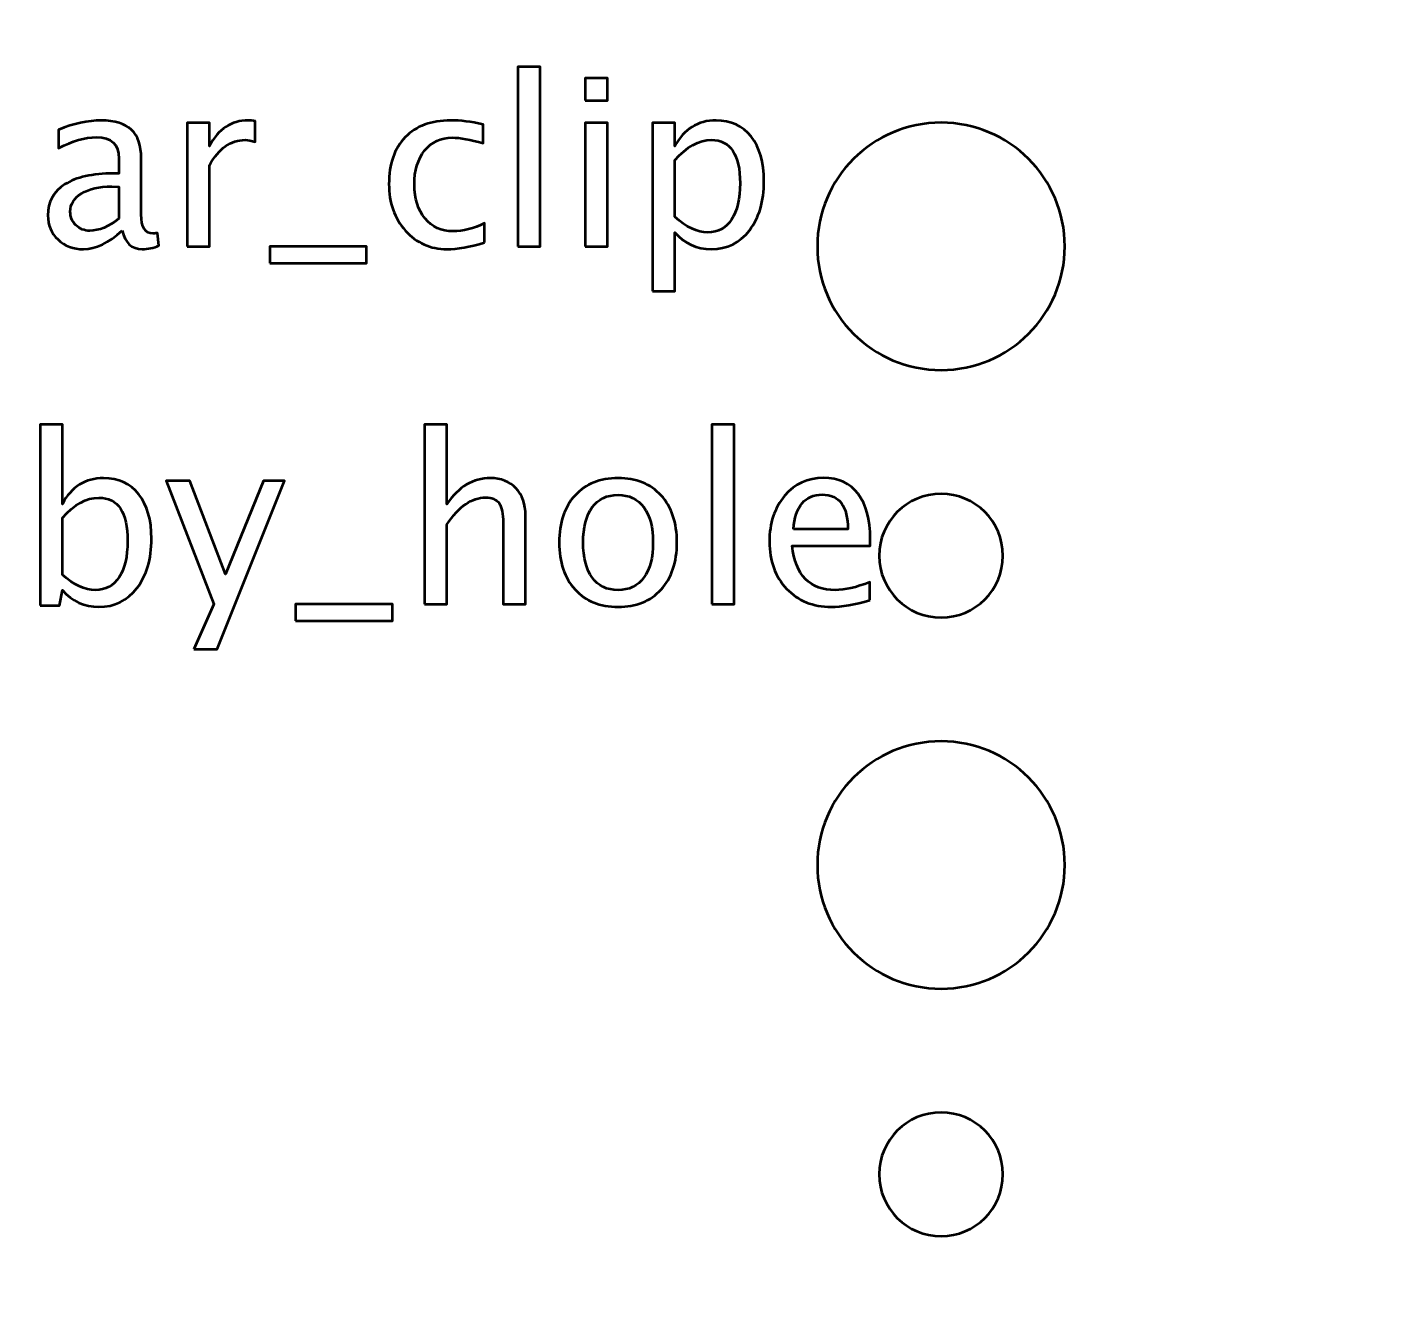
# Model space of a CAD drawing. Header units: centimetres. Extents: x -23 to 23, y -25.2 to 25.2.
# Drawn here: x -14.967 to -11.7, y 18.45 to 21.532 of the extents above; entities that cross this region are included whole.
import ezdxf

# ---------------------------------------------------------------- set-up
doc = ezdxf.new("R2010")
doc.units = ezdxf.units.CM
doc.header["$MEASUREMENT"] = 0
doc.layers.add('Layer 1', color=7, linetype='Continuous')

msp = doc.modelspace()

# ---------------------------------------------------------------- linework, layer by layer
at = {"layer": 'Layer 1', "lineweight": 53}
for points, knots in [([(-23, -24.75), (-23, -24.75), (-23, 24.75), (-23, 24.75), (-23, 24.75), (-23, 25.02614), (-22.77614, 25.25), (-22.5, 25.25), (-22.5, 25.25), (-22.5, 25.25), (22.5, 25.25), (22.5, 25.25), (22.5, 25.25), (22.77614, 25.25), (23, 25.02614), (23, 24.75), (23, 24.75), (23, 24.75), (23, -24.75), (23, -24.75), (23, -24.75), (23, -25.02614), (22.77614, -25.25), (22.5, -25.25), (22.5, -25.25), (22.5, -25.25), (-22.5, -25.25), (-22.5, -25.25), (-22.5, -25.25), (-22.77614, -25.25), (-23, -25.02614), (-23, -24.75)], [0, 0, 0, 0, 0.1111111, 0.1111111, 0.1111111, 0.1111111, 0.2222222, 0.2222222, 0.2222222, 0.2222222, 0.3333333, 0.3333333, 0.3333333, 0.3333333, 0.4444444, 0.4444444, 0.4444444, 0.4444444, 0.5555556, 0.5555556, 0.5555556, 0.5555556, 0.6666667, 0.6666667, 0.6666667, 0.6666667, 0.7777778, 0.7777778, 0.7777778, 0.7777778, 1, 1, 1, 1]), ([(-13.05, 21), (-13.05, 21.16569), (-12.91569, 21.3), (-12.75, 21.3), (-12.75, 21.3), (-12.58431, 21.3), (-12.45, 21.16569), (-12.45, 21), (-12.45, 21), (-12.45, 20.83431), (-12.58431, 20.7), (-12.75, 20.7), (-12.75, 20.7), (-12.91569, 20.7), (-13.05, 20.83431), (-13.05, 21)], [0, 0, 0, 0, 0.2, 0.2, 0.2, 0.2, 0.4, 0.4, 0.4, 0.4, 0.6, 0.6, 0.6, 0.6, 1, 1, 1, 1]), ([(-12.9, 20.25), (-12.9, 20.33284), (-12.83284, 20.4), (-12.75, 20.4), (-12.75, 20.4), (-12.66716, 20.4), (-12.6, 20.33284), (-12.6, 20.25), (-12.6, 20.25), (-12.6, 20.16716), (-12.66716, 20.1), (-12.75, 20.1), (-12.75, 20.1), (-12.83284, 20.1), (-12.9, 20.16716), (-12.9, 20.25)], [0, 0, 0, 0, 0.2, 0.2, 0.2, 0.2, 0.4, 0.4, 0.4, 0.4, 0.6, 0.6, 0.6, 0.6, 1, 1, 1, 1]), ([(-13.05, 19.5), (-13.05, 19.66569), (-12.91569, 19.8), (-12.75, 19.8), (-12.75, 19.8), (-12.58431, 19.8), (-12.45, 19.66569), (-12.45, 19.5), (-12.45, 19.5), (-12.45, 19.33431), (-12.58431, 19.2), (-12.75, 19.2), (-12.75, 19.2), (-12.91569, 19.2), (-13.05, 19.33431), (-13.05, 19.5)], [0, 0, 0, 0, 0.2, 0.2, 0.2, 0.2, 0.4, 0.4, 0.4, 0.4, 0.6, 0.6, 0.6, 0.6, 1, 1, 1, 1]), ([(-12.9, 18.75), (-12.9, 18.83284), (-12.83284, 18.9), (-12.75, 18.9), (-12.75, 18.9), (-12.66716, 18.9), (-12.6, 18.83284), (-12.6, 18.75), (-12.6, 18.75), (-12.6, 18.66716), (-12.66716, 18.6), (-12.75, 18.6), (-12.75, 18.6), (-12.83284, 18.6), (-12.9, 18.66716), (-12.9, 18.75)], [0, 0, 0, 0, 0.2, 0.2, 0.2, 0.2, 0.4, 0.4, 0.4, 0.4, 0.6, 0.6, 0.6, 0.6, 1, 1, 1, 1])]:
    msp.add_open_spline(points, degree=3, knots=knots, dxfattribs=at)
at = {"layer": 'Layer 1', "color": 5, "lineweight": 53}
for points, knots in [([(-13.77604, 21), (-13.77604, 21), (-13.77604, 21.43518), (-13.77604, 21.43518), (-13.77604, 21.43518), (-13.77604, 21.43518), (-13.72186, 21.43518), (-13.72186, 21.43518), (-13.72186, 21.43518), (-13.72186, 21.43518), (-13.72186, 21), (-13.72186, 21), (-13.72186, 21), (-13.72186, 21), (-13.77604, 21), (-13.77604, 21)], [0, 0, 0, 0, 0.2, 0.2, 0.2, 0.2, 0.4, 0.4, 0.4, 0.4, 0.6, 0.6, 0.6, 0.6, 1, 1, 1, 1]), ([(-13.61292, 21.3539), (-13.61292, 21.3539), (-13.61292, 21.40809), (-13.61292, 21.40809), (-13.61292, 21.40809), (-13.61292, 21.40809), (-13.55874, 21.40809), (-13.55874, 21.40809), (-13.55874, 21.40809), (-13.55874, 21.40809), (-13.55874, 21.3539), (-13.55874, 21.3539), (-13.55874, 21.3539), (-13.55874, 21.3539), (-13.61292, 21.3539), (-13.61292, 21.3539)], [0, 0, 0, 0, 0.2, 0.2, 0.2, 0.2, 0.4, 0.4, 0.4, 0.4, 0.6, 0.6, 0.6, 0.6, 1, 1, 1, 1]), ([(-14.73578, 21.0381), (-14.76833, 21.00818), (-14.79965, 20.99323), (-14.82976, 20.99323), (-14.82976, 20.99323), (-14.8545, 20.99323), (-14.8751, 21.00094), (-14.89137, 21.01646), (-14.89137, 21.01646), (-14.90774, 21.03198), (-14.91593, 21.05155), (-14.91593, 21.07516), (-14.91593, 21.07516), (-14.91593, 21.10781), (-14.90219, 21.13293), (-14.87472, 21.15042), (-14.87472, 21.15042), (-14.84725, 21.16792), (-14.80784, 21.17667), (-14.75647, 21.17667), (-14.75647, 21.17667), (-14.75647, 21.17667), (-14.74377, 21.17667), (-14.74377, 21.17667), (-14.74377, 21.17667), (-14.74377, 21.17667), (-14.74377, 21.2127), (-14.74377, 21.2127), (-14.74377, 21.2127), (-14.74377, 21.24741), (-14.76184, 21.26472), (-14.79805, 21.26472), (-14.79805, 21.26472), (-14.82609, 21.26472), (-14.85676, 21.25588), (-14.88996, 21.23819), (-14.88996, 21.23819), (-14.88996, 21.23819), (-14.88996, 21.28278), (-14.88996, 21.28278), (-14.88996, 21.28278), (-14.85346, 21.29784), (-14.81903, 21.30536), (-14.78677, 21.30536), (-14.78677, 21.30536), (-14.75356, 21.30536), (-14.729, 21.29784), (-14.71329, 21.28269), (-14.71329, 21.28269), (-14.69749, 21.26754), (-14.68959, 21.24421), (-14.68959, 21.2127), (-14.68959, 21.2127), (-14.68959, 21.2127), (-14.68959, 21.07752), (-14.68959, 21.07752), (-14.68959, 21.07752), (-14.68959, 21.04657), (-14.68009, 21.03104), (-14.66099, 21.03104), (-14.66099, 21.03104), (-14.65864, 21.03104), (-14.65516, 21.03142), (-14.65055, 21.03217), (-14.65055, 21.03217), (-14.65055, 21.03217), (-14.64669, 21.00207), (-14.64669, 21.00207), (-14.64669, 21.00207), (-14.65901, 20.99614), (-14.67256, 20.99323), (-14.68742, 20.99323), (-14.68742, 20.99323), (-14.71273, 20.99323), (-14.72882, 21.00818), (-14.73578, 21.0381)], [0, 0, 0, 0, 0.05, 0.05, 0.05, 0.05, 0.1, 0.1, 0.1, 0.1, 0.15, 0.15, 0.15, 0.15, 0.2, 0.2, 0.2, 0.2, 0.25, 0.25, 0.25, 0.25, 0.3, 0.3, 0.3, 0.3, 0.35, 0.35, 0.35, 0.35, 0.4, 0.4, 0.4, 0.4, 0.45, 0.45, 0.45, 0.45, 0.5, 0.5, 0.5, 0.5, 0.55, 0.55, 0.55, 0.55, 0.6, 0.6, 0.6, 0.6, 0.65, 0.65, 0.65, 0.65, 0.7, 0.7, 0.7, 0.7, 0.75, 0.75, 0.75, 0.75, 0.8, 0.8, 0.8, 0.8, 0.85, 0.85, 0.85, 0.85, 0.9, 0.9, 0.9, 0.9, 1, 1, 1, 1]), ([(-14.5783, 21), (-14.5783, 21), (-14.5783, 21.29915), (-14.5783, 21.29915), (-14.5783, 21.29915), (-14.5783, 21.29915), (-14.52412, 21.29915), (-14.52412, 21.29915), (-14.52412, 21.29915), (-14.52412, 21.29915), (-14.52412, 21.24262), (-14.52412, 21.24262), (-14.52412, 21.24262), (-14.50257, 21.28448), (-14.47134, 21.30536), (-14.43033, 21.30536), (-14.43033, 21.30536), (-14.42478, 21.30536), (-14.41894, 21.30489), (-14.41292, 21.30395), (-14.41292, 21.30395), (-14.41292, 21.30395), (-14.41292, 21.25325), (-14.41292, 21.25325), (-14.41292, 21.25325), (-14.42233, 21.25635), (-14.43061, 21.25795), (-14.43776, 21.25795), (-14.43776, 21.25795), (-14.47219, 21.25795), (-14.50098, 21.23763), (-14.52412, 21.1969), (-14.52412, 21.1969), (-14.52412, 21.1969), (-14.52412, 21), (-14.52412, 21), (-14.52412, 21), (-14.52412, 21), (-14.5783, 21), (-14.5783, 21)], [0, 0, 0, 0, 0.0909091, 0.0909091, 0.0909091, 0.0909091, 0.1818182, 0.1818182, 0.1818182, 0.1818182, 0.2727273, 0.2727273, 0.2727273, 0.2727273, 0.3636364, 0.3636364, 0.3636364, 0.3636364, 0.4545455, 0.4545455, 0.4545455, 0.4545455, 0.5454545, 0.5454545, 0.5454545, 0.5454545, 0.6363636, 0.6363636, 0.6363636, 0.6363636, 0.7272727, 0.7272727, 0.7272727, 0.7272727, 0.8181818, 0.8181818, 0.8181818, 0.8181818, 1, 1, 1, 1]), ([(-13.85742, 21.00903), (-13.89251, 20.99849), (-13.9228, 20.99323), (-13.94829, 20.99323), (-13.94829, 20.99323), (-13.98875, 20.99323), (-14.02224, 21.00818), (-14.04886, 21.03801), (-14.04886, 21.03801), (-14.07548, 21.06792), (-14.08884, 21.10564), (-14.08884, 21.15108), (-14.08884, 21.15108), (-14.08884, 21.19962), (-14.07567, 21.23754), (-14.04933, 21.26463), (-14.04933, 21.26463), (-14.02299, 21.29182), (-13.98621, 21.30536), (-13.93898, 21.30536), (-13.93898, 21.30536), (-13.91575, 21.30536), (-13.88959, 21.30216), (-13.86081, 21.29577), (-13.86081, 21.29577), (-13.86081, 21.29577), (-13.86081, 21.25005), (-13.86081, 21.25005), (-13.86081, 21.25005), (-13.89138, 21.25908), (-13.91631, 21.26359), (-13.9355, 21.26359), (-13.9355, 21.26359), (-13.96335, 21.26359), (-13.98564, 21.25315), (-14.00229, 21.23236), (-14.00229, 21.23236), (-14.01894, 21.21157), (-14.02732, 21.18382), (-14.02732, 21.1492), (-14.02732, 21.1492), (-14.02732, 21.11562), (-14.01866, 21.08852), (-14.00145, 21.06773), (-14.00145, 21.06773), (-13.98423, 21.04704), (-13.96175, 21.03669), (-13.93381, 21.03669), (-13.93381, 21.03669), (-13.90907, 21.03669), (-13.88367, 21.04309), (-13.85742, 21.05588), (-13.85742, 21.05588), (-13.85742, 21.05588), (-13.85742, 21.00903), (-13.85742, 21.00903)], [0, 0, 0, 0, 0.0666667, 0.0666667, 0.0666667, 0.0666667, 0.1333333, 0.1333333, 0.1333333, 0.1333333, 0.2, 0.2, 0.2, 0.2, 0.2666667, 0.2666667, 0.2666667, 0.2666667, 0.3333333, 0.3333333, 0.3333333, 0.3333333, 0.4, 0.4, 0.4, 0.4, 0.4666667, 0.4666667, 0.4666667, 0.4666667, 0.5333333, 0.5333333, 0.5333333, 0.5333333, 0.6, 0.6, 0.6, 0.6, 0.6666667, 0.6666667, 0.6666667, 0.6666667, 0.7333333, 0.7333333, 0.7333333, 0.7333333, 0.8, 0.8, 0.8, 0.8, 0.8666667, 0.8666667, 0.8666667, 0.8666667, 1, 1, 1, 1]), ([(-13.4498, 20.89106), (-13.4498, 20.89106), (-13.4498, 21.29915), (-13.4498, 21.29915), (-13.4498, 21.29915), (-13.4498, 21.29915), (-13.39562, 21.29915), (-13.39562, 21.29915), (-13.39562, 21.29915), (-13.39562, 21.29915), (-13.39562, 21.24262), (-13.39562, 21.24262), (-13.39562, 21.24262), (-13.37342, 21.28448), (-13.34002, 21.30536), (-13.29552, 21.30536), (-13.29552, 21.30536), (-13.25949, 21.30536), (-13.23118, 21.29229), (-13.21048, 21.26604), (-13.21048, 21.26604), (-13.18979, 21.23979), (-13.17944, 21.20395), (-13.17944, 21.15851), (-13.17944, 21.15851), (-13.17944, 21.10903), (-13.1912, 21.06905), (-13.21462, 21.03876), (-13.21462, 21.03876), (-13.23804, 21.00837), (-13.2689, 20.99323), (-13.30709, 20.99323), (-13.30709, 20.99323), (-13.34256, 20.99323), (-13.3721, 21.00677), (-13.39562, 21.03396), (-13.39562, 21.03396), (-13.39562, 21.03396), (-13.39562, 20.89106), (-13.39562, 20.89106), (-13.39562, 20.89106), (-13.39562, 20.89106), (-13.4498, 20.89106), (-13.4498, 20.89106)], [0, 0, 0, 0, 0.0833333, 0.0833333, 0.0833333, 0.0833333, 0.1666667, 0.1666667, 0.1666667, 0.1666667, 0.25, 0.25, 0.25, 0.25, 0.3333333, 0.3333333, 0.3333333, 0.3333333, 0.4166667, 0.4166667, 0.4166667, 0.4166667, 0.5, 0.5, 0.5, 0.5, 0.5833333, 0.5833333, 0.5833333, 0.5833333, 0.6666667, 0.6666667, 0.6666667, 0.6666667, 0.75, 0.75, 0.75, 0.75, 0.8333333, 0.8333333, 0.8333333, 0.8333333, 1, 1, 1, 1]), ([(-13.61292, 21), (-13.61292, 21), (-13.61292, 21.29915), (-13.61292, 21.29915), (-13.61292, 21.29915), (-13.61292, 21.29915), (-13.55874, 21.29915), (-13.55874, 21.29915), (-13.55874, 21.29915), (-13.55874, 21.29915), (-13.55874, 21), (-13.55874, 21), (-13.55874, 21), (-13.55874, 21), (-13.61292, 21), (-13.61292, 21)], [0, 0, 0, 0, 0.2, 0.2, 0.2, 0.2, 0.4, 0.4, 0.4, 0.4, 0.6, 0.6, 0.6, 0.6, 1, 1, 1, 1]), ([(-13.39562, 21.07131), (-13.36768, 21.04638), (-13.34105, 21.03387), (-13.31575, 21.03387), (-13.31575, 21.03387), (-13.29082, 21.03387), (-13.27153, 21.04431), (-13.25799, 21.0651), (-13.25799, 21.0651), (-13.24435, 21.08589), (-13.23757, 21.11515), (-13.23757, 21.15296), (-13.23757, 21.15296), (-13.23757, 21.22295), (-13.26072, 21.25795), (-13.307, 21.25795), (-13.307, 21.25795), (-13.33729, 21.25795), (-13.36683, 21.24158), (-13.39562, 21.20875), (-13.39562, 21.20875), (-13.39562, 21.20875), (-13.39562, 21.07131), (-13.39562, 21.07131)], [0, 0, 0, 0, 0.1428571, 0.1428571, 0.1428571, 0.1428571, 0.2857143, 0.2857143, 0.2857143, 0.2857143, 0.4285714, 0.4285714, 0.4285714, 0.4285714, 0.5714286, 0.5714286, 0.5714286, 0.5714286, 0.7142857, 0.7142857, 0.7142857, 0.7142857, 1, 1, 1, 1]), ([(-14.74377, 21.06764), (-14.74377, 21.06764), (-14.74377, 21.1445), (-14.74377, 21.1445), (-14.74377, 21.1445), (-14.74377, 21.1445), (-14.76118, 21.14506), (-14.76118, 21.14506), (-14.76118, 21.14506), (-14.79128, 21.14506), (-14.81555, 21.13951), (-14.83408, 21.12841), (-14.83408, 21.12841), (-14.85252, 21.11722), (-14.86174, 21.10245), (-14.86174, 21.08401), (-14.86174, 21.08401), (-14.86174, 21.07112), (-14.85713, 21.06021), (-14.84801, 21.05127), (-14.84801, 21.05127), (-14.83879, 21.04233), (-14.82759, 21.03782), (-14.81433, 21.03782), (-14.81433, 21.03782), (-14.79175, 21.03782), (-14.76823, 21.04779), (-14.74377, 21.06764)], [0, 0, 0, 0, 0.125, 0.125, 0.125, 0.125, 0.25, 0.25, 0.25, 0.25, 0.375, 0.375, 0.375, 0.375, 0.5, 0.5, 0.5, 0.5, 0.625, 0.625, 0.625, 0.625, 0.75, 0.75, 0.75, 0.75, 1, 1, 1, 1]), ([(-14.37783, 20.95936), (-14.37783, 20.95936), (-14.37783, 21), (-14.37783, 21), (-14.37783, 21), (-14.37783, 21), (-14.14303, 21), (-14.14303, 21), (-14.14303, 21), (-14.14303, 21), (-14.14303, 20.95936), (-14.14303, 20.95936), (-14.14303, 20.95936), (-14.14303, 20.95936), (-14.37783, 20.95936), (-14.37783, 20.95936)], [0, 0, 0, 0, 0.2, 0.2, 0.2, 0.2, 0.4, 0.4, 0.4, 0.4, 0.6, 0.6, 0.6, 0.6, 1, 1, 1, 1]), ([(-14.93507, 20.12926), (-14.93507, 20.12926), (-14.93507, 20.56783), (-14.93507, 20.56783), (-14.93507, 20.56783), (-14.93507, 20.56783), (-14.88089, 20.56783), (-14.88089, 20.56783), (-14.88089, 20.56783), (-14.88089, 20.56783), (-14.88089, 20.37527), (-14.88089, 20.37527), (-14.88089, 20.37527), (-14.85869, 20.41713), (-14.82529, 20.43801), (-14.78079, 20.43801), (-14.78079, 20.43801), (-14.74476, 20.43801), (-14.71645, 20.42494), (-14.69575, 20.39869), (-14.69575, 20.39869), (-14.67506, 20.37244), (-14.66471, 20.3366), (-14.66471, 20.29116), (-14.66471, 20.29116), (-14.66471, 20.24168), (-14.67647, 20.2017), (-14.69989, 20.17141), (-14.69989, 20.17141), (-14.72331, 20.14102), (-14.75417, 20.12588), (-14.79236, 20.12588), (-14.79236, 20.12588), (-14.82783, 20.12588), (-14.85737, 20.13942), (-14.88089, 20.16661), (-14.88089, 20.16661), (-14.88089, 20.16661), (-14.88747, 20.12926), (-14.88747, 20.12926), (-14.88747, 20.12926), (-14.88747, 20.12926), (-14.93507, 20.12926), (-14.93507, 20.12926)], [0, 0, 0, 0, 0.0833333, 0.0833333, 0.0833333, 0.0833333, 0.1666667, 0.1666667, 0.1666667, 0.1666667, 0.25, 0.25, 0.25, 0.25, 0.3333333, 0.3333333, 0.3333333, 0.3333333, 0.4166667, 0.4166667, 0.4166667, 0.4166667, 0.5, 0.5, 0.5, 0.5, 0.5833333, 0.5833333, 0.5833333, 0.5833333, 0.6666667, 0.6666667, 0.6666667, 0.6666667, 0.75, 0.75, 0.75, 0.75, 0.8333333, 0.8333333, 0.8333333, 0.8333333, 1, 1, 1, 1]), ([(-14.00271, 20.13265), (-14.00271, 20.13265), (-14.00271, 20.56783), (-14.00271, 20.56783), (-14.00271, 20.56783), (-14.00271, 20.56783), (-13.94853, 20.56783), (-13.94853, 20.56783), (-13.94853, 20.56783), (-13.94853, 20.56783), (-13.94853, 20.37527), (-13.94853, 20.37527), (-13.94853, 20.37527), (-13.91984, 20.41713), (-13.88465, 20.43801), (-13.84307, 20.43801), (-13.84307, 20.43801), (-13.81692, 20.43801), (-13.79613, 20.42983), (-13.78079, 20.41336), (-13.78079, 20.41336), (-13.76546, 20.397), (-13.75775, 20.37489), (-13.75775, 20.34723), (-13.75775, 20.34723), (-13.75775, 20.34723), (-13.75775, 20.13265), (-13.75775, 20.13265), (-13.75775, 20.13265), (-13.75775, 20.13265), (-13.81193, 20.13265), (-13.81193, 20.13265), (-13.81193, 20.13265), (-13.81193, 20.13265), (-13.81193, 20.32955), (-13.81193, 20.32955), (-13.81193, 20.32955), (-13.81193, 20.35175), (-13.81523, 20.36755), (-13.82172, 20.37696), (-13.82172, 20.37696), (-13.8283, 20.38646), (-13.83912, 20.39116), (-13.85427, 20.39116), (-13.85427, 20.39116), (-13.88757, 20.39116), (-13.91899, 20.36943), (-13.94853, 20.32597), (-13.94853, 20.32597), (-13.94853, 20.32597), (-13.94853, 20.13265), (-13.94853, 20.13265), (-13.94853, 20.13265), (-13.94853, 20.13265), (-14.00271, 20.13265), (-14.00271, 20.13265)], [0, 0, 0, 0, 0.0666667, 0.0666667, 0.0666667, 0.0666667, 0.1333333, 0.1333333, 0.1333333, 0.1333333, 0.2, 0.2, 0.2, 0.2, 0.2666667, 0.2666667, 0.2666667, 0.2666667, 0.3333333, 0.3333333, 0.3333333, 0.3333333, 0.4, 0.4, 0.4, 0.4, 0.4666667, 0.4666667, 0.4666667, 0.4666667, 0.5333333, 0.5333333, 0.5333333, 0.5333333, 0.6, 0.6, 0.6, 0.6, 0.6666667, 0.6666667, 0.6666667, 0.6666667, 0.7333333, 0.7333333, 0.7333333, 0.7333333, 0.8, 0.8, 0.8, 0.8, 0.8666667, 0.8666667, 0.8666667, 0.8666667, 1, 1, 1, 1]), ([(-13.30563, 20.13265), (-13.30563, 20.13265), (-13.30563, 20.56783), (-13.30563, 20.56783), (-13.30563, 20.56783), (-13.30563, 20.56783), (-13.25145, 20.56783), (-13.25145, 20.56783), (-13.25145, 20.56783), (-13.25145, 20.56783), (-13.25145, 20.13265), (-13.25145, 20.13265), (-13.25145, 20.13265), (-13.25145, 20.13265), (-13.30563, 20.13265), (-13.30563, 20.13265)], [0, 0, 0, 0, 0.2, 0.2, 0.2, 0.2, 0.4, 0.4, 0.4, 0.4, 0.6, 0.6, 0.6, 0.6, 1, 1, 1, 1]), ([(-14.56217, 20.02371), (-14.56217, 20.02371), (-14.51363, 20.13227), (-14.51363, 20.13227), (-14.51363, 20.13227), (-14.51363, 20.13227), (-14.62952, 20.4318), (-14.62952, 20.4318), (-14.62952, 20.4318), (-14.62952, 20.4318), (-14.57139, 20.4318), (-14.57139, 20.4318), (-14.57139, 20.4318), (-14.57139, 20.4318), (-14.48522, 20.20527), (-14.48522, 20.20527), (-14.48522, 20.20527), (-14.48522, 20.20527), (-14.39331, 20.4318), (-14.39331, 20.4318), (-14.39331, 20.4318), (-14.39331, 20.4318), (-14.34222, 20.4318), (-14.34222, 20.4318), (-14.34222, 20.4318), (-14.34222, 20.4318), (-14.50572, 20.02371), (-14.50572, 20.02371), (-14.50572, 20.02371), (-14.50572, 20.02371), (-14.56217, 20.02371), (-14.56217, 20.02371)], [0, 0, 0, 0, 0.1111111, 0.1111111, 0.1111111, 0.1111111, 0.2222222, 0.2222222, 0.2222222, 0.2222222, 0.3333333, 0.3333333, 0.3333333, 0.3333333, 0.4444444, 0.4444444, 0.4444444, 0.4444444, 0.5555556, 0.5555556, 0.5555556, 0.5555556, 0.6666667, 0.6666667, 0.6666667, 0.6666667, 0.7777778, 0.7777778, 0.7777778, 0.7777778, 1, 1, 1, 1]), ([(-13.53329, 20.12588), (-13.57722, 20.12588), (-13.61203, 20.13989), (-13.63761, 20.16793), (-13.63761, 20.16793), (-13.6633, 20.19596), (-13.67609, 20.23406), (-13.67609, 20.28213), (-13.67609, 20.28213), (-13.67609, 20.33011), (-13.6633, 20.36812), (-13.63761, 20.39606), (-13.63761, 20.39606), (-13.61203, 20.424), (-13.57722, 20.43801), (-13.53329, 20.43801), (-13.53329, 20.43801), (-13.48935, 20.43801), (-13.45455, 20.424), (-13.42896, 20.39606), (-13.42896, 20.39606), (-13.40328, 20.36812), (-13.39048, 20.33011), (-13.39048, 20.28213), (-13.39048, 20.28213), (-13.39048, 20.23406), (-13.40328, 20.19596), (-13.42896, 20.16793), (-13.42896, 20.16793), (-13.45455, 20.13989), (-13.48935, 20.12588), (-13.53329, 20.12588)], [0, 0, 0, 0, 0.1111111, 0.1111111, 0.1111111, 0.1111111, 0.2222222, 0.2222222, 0.2222222, 0.2222222, 0.3333333, 0.3333333, 0.3333333, 0.3333333, 0.4444444, 0.4444444, 0.4444444, 0.4444444, 0.5555556, 0.5555556, 0.5555556, 0.5555556, 0.6666667, 0.6666667, 0.6666667, 0.6666667, 0.7777778, 0.7777778, 0.7777778, 0.7777778, 1, 1, 1, 1]), ([(-12.92295, 20.14225), (-12.95935, 20.13133), (-12.99049, 20.12588), (-13.01646, 20.12588), (-13.01646, 20.12588), (-13.06076, 20.12588), (-13.09679, 20.14055), (-13.12455, 20.16981), (-13.12455, 20.16981), (-13.1523, 20.19907), (-13.16622, 20.23698), (-13.16622, 20.28364), (-13.16622, 20.28364), (-13.16622, 20.32889), (-13.15399, 20.36605), (-13.12944, 20.39511), (-13.12944, 20.39511), (-13.10488, 20.42409), (-13.07346, 20.43858), (-13.03518, 20.43858), (-13.03518, 20.43858), (-12.99896, 20.43858), (-12.97092, 20.42569), (-12.95117, 20.39991), (-12.95117, 20.39991), (-12.93141, 20.37414), (-12.92154, 20.33764), (-12.92154, 20.29032), (-12.92154, 20.29032), (-12.92154, 20.29032), (-12.92182, 20.27376), (-12.92182, 20.27376), (-12.92182, 20.27376), (-12.92182, 20.27376), (-13.11091, 20.27376), (-13.11091, 20.27376), (-13.11091, 20.27376), (-13.103, 20.20226), (-13.0681, 20.16652), (-13.0063, 20.16652), (-13.0063, 20.16652), (-12.98362, 20.16652), (-12.95587, 20.17291), (-12.92295, 20.18571), (-12.92295, 20.18571), (-12.92295, 20.18571), (-12.92295, 20.14225), (-12.92295, 20.14225)], [0, 0, 0, 0, 0.0769231, 0.0769231, 0.0769231, 0.0769231, 0.1538462, 0.1538462, 0.1538462, 0.1538462, 0.2307692, 0.2307692, 0.2307692, 0.2307692, 0.3076923, 0.3076923, 0.3076923, 0.3076923, 0.3846154, 0.3846154, 0.3846154, 0.3846154, 0.4615385, 0.4615385, 0.4615385, 0.4615385, 0.5384615, 0.5384615, 0.5384615, 0.5384615, 0.6153846, 0.6153846, 0.6153846, 0.6153846, 0.6923077, 0.6923077, 0.6923077, 0.6923077, 0.7692308, 0.7692308, 0.7692308, 0.7692308, 0.8461538, 0.8461538, 0.8461538, 0.8461538, 1, 1, 1, 1]), ([(-14.88089, 20.20396), (-14.85295, 20.17903), (-14.82632, 20.16652), (-14.80102, 20.16652), (-14.80102, 20.16652), (-14.77609, 20.16652), (-14.7568, 20.17696), (-14.74326, 20.19775), (-14.74326, 20.19775), (-14.72962, 20.21854), (-14.72284, 20.2478), (-14.72284, 20.28561), (-14.72284, 20.28561), (-14.72284, 20.3556), (-14.74599, 20.3906), (-14.79227, 20.3906), (-14.79227, 20.3906), (-14.82256, 20.3906), (-14.8521, 20.37423), (-14.88089, 20.3414), (-14.88089, 20.3414), (-14.88089, 20.3414), (-14.88089, 20.20396), (-14.88089, 20.20396)], [0, 0, 0, 0, 0.1428571, 0.1428571, 0.1428571, 0.1428571, 0.2857143, 0.2857143, 0.2857143, 0.2857143, 0.4285714, 0.4285714, 0.4285714, 0.4285714, 0.5714286, 0.5714286, 0.5714286, 0.5714286, 0.7142857, 0.7142857, 0.7142857, 0.7142857, 1, 1, 1, 1]), ([(-13.53338, 20.16652), (-13.50657, 20.16652), (-13.48569, 20.17658), (-13.47082, 20.19681), (-13.47082, 20.19681), (-13.45605, 20.21694), (-13.44862, 20.24544), (-13.44862, 20.28213), (-13.44862, 20.28213), (-13.44862, 20.31873), (-13.45605, 20.34714), (-13.47082, 20.36727), (-13.47082, 20.36727), (-13.48569, 20.38731), (-13.50657, 20.39737), (-13.53338, 20.39737), (-13.53338, 20.39737), (-13.56029, 20.39737), (-13.58117, 20.38731), (-13.59585, 20.36727), (-13.59585, 20.36727), (-13.61062, 20.34714), (-13.61795, 20.31873), (-13.61795, 20.28213), (-13.61795, 20.28213), (-13.61795, 20.24544), (-13.61062, 20.21694), (-13.59585, 20.19681), (-13.59585, 20.19681), (-13.58117, 20.17658), (-13.56029, 20.16652), (-13.53338, 20.16652)], [0, 0, 0, 0, 0.1111111, 0.1111111, 0.1111111, 0.1111111, 0.2222222, 0.2222222, 0.2222222, 0.2222222, 0.3333333, 0.3333333, 0.3333333, 0.3333333, 0.4444444, 0.4444444, 0.4444444, 0.4444444, 0.5555556, 0.5555556, 0.5555556, 0.5555556, 0.6666667, 0.6666667, 0.6666667, 0.6666667, 0.7777778, 0.7777778, 0.7777778, 0.7777778, 1, 1, 1, 1]), ([(-13.10808, 20.3144), (-13.10808, 20.3144), (-12.976, 20.3144), (-12.976, 20.3144), (-12.976, 20.3144), (-12.976, 20.37009), (-12.99679, 20.39794), (-13.03828, 20.39794), (-13.03828, 20.39794), (-13.08005, 20.39794), (-13.10329, 20.37009), (-13.10808, 20.3144)], [0, 0, 0, 0, 0.25, 0.25, 0.25, 0.25, 0.5, 0.5, 0.5, 0.5, 1, 1, 1, 1]), ([(-14.31541, 20.09201), (-14.31541, 20.09201), (-14.31541, 20.13265), (-14.31541, 20.13265), (-14.31541, 20.13265), (-14.31541, 20.13265), (-14.08061, 20.13265), (-14.08061, 20.13265), (-14.08061, 20.13265), (-14.08061, 20.13265), (-14.08061, 20.09201), (-14.08061, 20.09201), (-14.08061, 20.09201), (-14.08061, 20.09201), (-14.31541, 20.09201), (-14.31541, 20.09201)], [0, 0, 0, 0, 0.2, 0.2, 0.2, 0.2, 0.4, 0.4, 0.4, 0.4, 0.6, 0.6, 0.6, 0.6, 1, 1, 1, 1])]:
    msp.add_open_spline(points, degree=3, knots=knots, dxfattribs=at)

doc.saveas('drawing.dxf')
